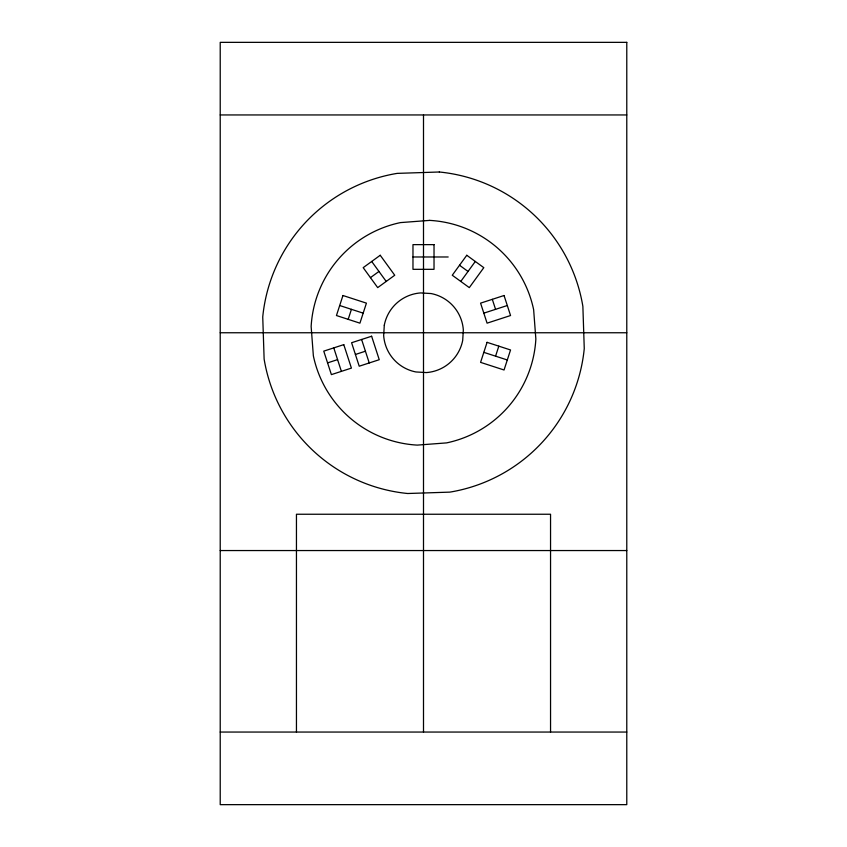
<?xml version="1.0" encoding="UTF-8"?>
<svg xmlns="http://www.w3.org/2000/svg" width="847" height="847" viewBox="0 0 847 847"><rect width="100%" height="100%" fill="white"/><g stroke="black" fill="none" stroke-linecap="round" stroke-linejoin="round"><path stroke-width="1.27" d="M348.181 319.351L351.431 309.335M495.569 356.163L498.819 346.158M460.779 281.437L475.294 261.469M370.446 277.636L378.958 271.453M327.567 362.876L337.582 359.626M355.412 354.47L365.417 351.219M483.828 313.146L507.3 305.523M220.22 114.948L626.78 114.948M412.976 256.98L448.179 256.98M220.22 332.755L626.78 332.755M220.22 550.55L626.78 550.55M220.22 732.052L626.78 732.052M339.7 305.523L363.172 313.146M483.828 352.352L507.3 359.975M459.519 265.259L468.042 271.453M371.706 261.469L386.221 281.437M492.308 299.319L495.569 309.335M361.605 339.478L369.239 362.95M333.771 347.884L341.394 371.367M550.55 732.052L550.55 514.245L296.45 514.245L296.45 732.052M423.5 114.948L423.5 732.052M384.294 325.184L383.67 335.581A39.925 39.925 0 0 0 415.93 371.96L426.337 372.574A39.925 39.925 0 0 0 462.706 340.325L463.33 329.917A39.925 39.925 0 0 0 431.07 293.549L420.663 292.924A39.925 39.925 0 0 0 384.294 325.184M342.95 295.508L336.45 315.529L359.922 323.162L366.423 303.141L342.95 295.508M487.078 342.336L480.577 362.368L504.05 369.991L510.55 349.97L487.078 342.336M466.771 255.275L452.266 275.243L469.302 287.62L483.806 267.652L466.771 255.275M380.229 255.275L363.194 267.652L377.698 287.62L394.734 275.243L380.229 255.275M343.776 344.634L323.755 351.134L331.389 374.618L351.41 368.106L343.776 344.634M371.621 336.227L351.6 342.728L359.223 366.211L379.244 359.7L371.621 336.227M504.05 295.508L480.577 303.141L487.078 323.162L510.55 315.529L504.05 295.508M429.736 220.389L400.44 222.602A112.535 112.535 0 0 0 311.145 326.519L313.358 355.804A112.535 112.535 0 0 0 417.264 445.109L446.56 442.896A112.535 112.535 0 0 0 535.855 338.991L533.642 309.695A112.535 112.535 0 0 0 429.736 220.389M439.307 171.994L397.158 173.381A161.533 161.533 0 0 0 262.739 316.937L264.126 359.086A161.533 161.533 0 0 0 407.693 493.505L449.842 492.128A161.533 161.533 0 0 0 584.261 348.562L582.874 306.413A161.533 161.533 0 0 0 439.307 171.994M626.78 42.35L220.22 42.35L220.22 804.65L626.78 804.65L626.78 42.35M434.024 244.635L412.976 244.635L412.976 269.325L434.024 269.325L434.024 244.635"/></g></svg>
